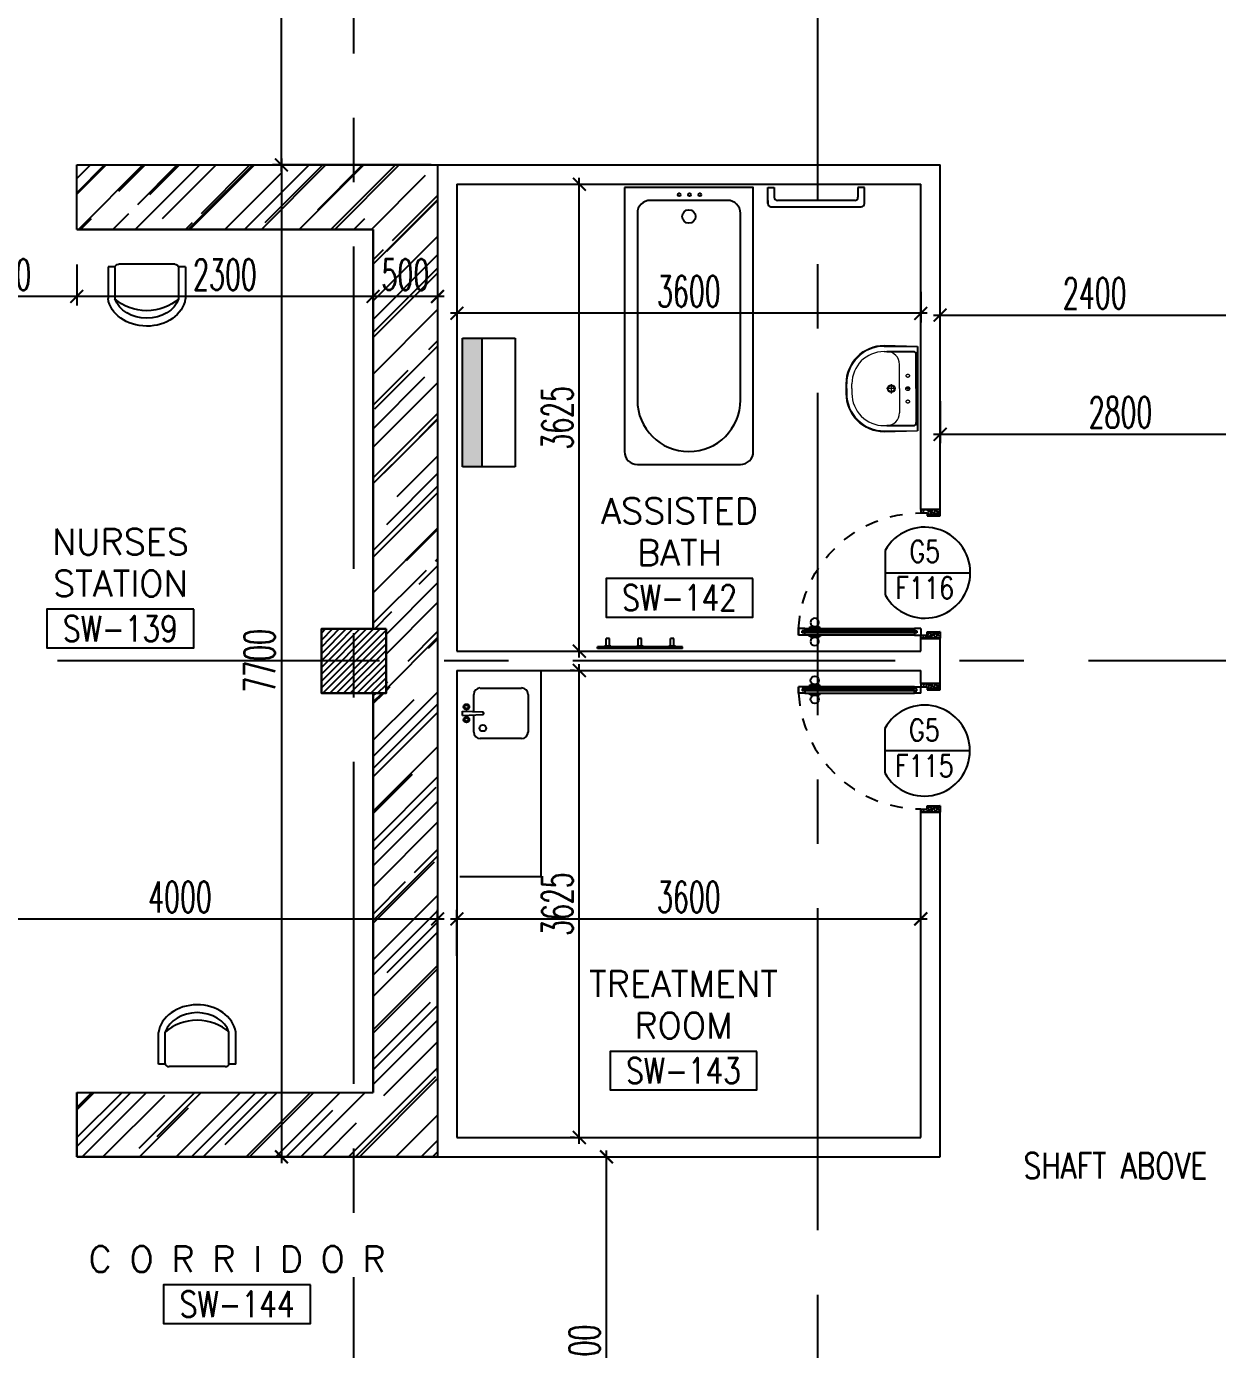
# Model space of a CAD drawing. Extents: x 276011.4 to 276105.3, y 57291.9 to 57371.4.
# Drawn here: x 276077.87 to 276087.12, y 57337.84 to 57348.11 of the extents above; entities that cross this region are included whole.
import ezdxf
from ezdxf.enums import TextEntityAlignment as Align

# ---------------------------------------------------------------- set-up
doc = ezdxf.new("R2010")
doc.units = 0
doc.header["$MEASUREMENT"] = 0
doc.header["$PDMODE"] = 34
for name, pattern in [('CENTERX2', [4, 2.5, -0.5, 0.5, -0.5]), ('DASHED', [0.75, 0.5, -0.25]), ('HIDDEN', [0.375, 0.25, -0.125])]:
    doc.linetypes.add(name, pattern=pattern)
doc.layers.get('0').update_dxf_attribs({"linetype": 'CONTINUOUS'})
doc.layers.get('DEFPOINTS').update_dxf_attribs({"linetype": 'CONTINUOUS'})
for name, color, linetype in [('A-FUR-ACCES', 7, 'CONTINUOUS'), ('AXES', 11, 'CENTERX2'), ('COL', 5, 'CONTINUOUS'), ('COUNTER', 7, 'CONTINUOUS'), ('DIM', 4, 'CONTINUOUS'), ('DOOR', 7, 'CONTINUOUS'), ('DOOR-CR', 2, 'CONTINUOUS'), ('DOOR-NO', 3, 'CONTINUOUS'), ('FIX', 3, 'CONTINUOUS'), ('FMCHAIR', 5, 'CONTINUOUS'), ('HAT', 8, 'CONTINUOUS'), ('Hatch', 11, 'CONTINUOUS'), ('ME-FIX', 3, 'CONTINUOUS'), ('RM-BOX', 4, 'CONTINUOUS'), ('RM-NAME', 2, 'CONTINUOUS'), ('RM-NO', 2, 'CONTINUOUS'), ('SHAFT', 3, 'CONTINUOUS'), ('WALL', 2, 'CONTINUOUS')]:
    doc.layers.add(name, color=color, linetype=linetype)
doc.styles.add('ROMANS', font='ROMANS.shx', dxfattribs={"width": 0.6})
doc.dimstyles.new('STANDARD in', dxfattribs={"dimtxt": 0.24, "dimasz": 0.1, "dimexe": 0.07, "dimexo": 0.05, "dimgap": 0.05, "dimtad": 1, "dimdec": 0, "dimlfac": 1000, "dimzin": 0, "dimdsep": 46, "dimtxsty": 'ROMANS', "dimblk": 'ARCHTICK', "dimcen": 0.05, "dimdle": 0.05, "dimclrd": 4, "dimclre": 4, "dimclrt": 2, "dimadec": 0, "dimazin": 0, "dimtfac": 1, "dimtdec": 0, "dimtmove": 2, "dimatfit": 3, "dimfxl": 0, "dimtolj": 1, "dimtzin": 0, "dimarcsym": 0})

# ---------------------------------------------------------------- blocks, each defined once
blk = doc.blocks.new('RM1')
at = {"layer": 'RM-BOX'}
blk.add_lwpolyline([(570, -200), (-570, -200), (-570, -500), (570, -500)], close=True, dxfattribs=at)
at = {"layer": 'RM-NAME', "style": 'ROMANS'}
for tag, p in [('ROOMNAME1', (0, 324)), ('ROOMNAME2', (0, 0))]:
    blk.add_attdef(tag, text='', height=200, dxfattribs=at).set_placement(p, align=Align.MIDDLE)
at = {"layer": 'RM-NO', "style": 'ROMANS', "width": 0.8}
blk.add_attdef('ROOMNO', text='', height=200, dxfattribs=at).set_placement((0, -350), align=Align.MIDDLE)
blk = doc.blocks.new('CHR3')
for p, q in [((-0.039, 0.5), (-0.558, 0.5)), ((-0.05, 0.412), (-0.558, 0.412)), ((-0.039, 0.5), (-0.039, 0.412)), ((0, 0.362), (0, -0.362)), ((-0.05, -0.412), (-0.558, -0.412)), ((-0.039, -0.5), (-0.553, -0.5)), ((-0.039, -0.411), (-0.039, -0.5))]:
    blk.add_line(p, q)
for centre, radius, start, end in [((-0.497, 0), 0.503, 97.0495, 263.5769), ((-0.446, 0), 0.427, 105.249, 254.751), ((-0.212, 0), 0.538, 130.0756, 229.9244), ((-0.05, 0.362), 0.05, 0, 90), ((-0.05, -0.362), 0.05, 270, 0)]:
    blk.add_arc(centre, radius, start, end)
blk = doc.blocks.new('*X59')
at = {"color": 0}
for p, q in [((238729, 162732), (239186, 163190)), ((238729, 162785), (239133, 163190)), ((238729, 162838), (239080, 163190)), ((238729, 162891), (239027, 163190)), ((238729, 162944), (238974, 163190)), ((238729, 162997), (238921, 163190)), ((238729, 163050), (238868, 163190)), ((238729, 163103), (238815, 163190)), ((238729, 163157), (238762, 163190)), ((238739, 162690), (239229, 163179)), ((238792, 162690), (239229, 163126)), ((238845, 162690), (239229, 163073)), ((238898, 162690), (239229, 163020)), ((238951, 162690), (239229, 162967)), ((239004, 162690), (239229, 162914)), ((239057, 162690), (239229, 162861)), ((239110, 162690), (239229, 162808)), ((239163, 162690), (239229, 162755)), ((239216, 162690), (239229, 162702))]:
    blk.add_line(p, q, dxfattribs=at)
blk = doc.blocks.new('COL50')
at = {"layer": 'COL'}
blk.add_lwpolyline([(-250, 250), (-250, -250), (250, -250), (250, 250)], close=True, dxfattribs=at)
blk = doc.blocks.new('DD1')
at = {"layer": 'DOOR-CR'}
blk.add_line((-308, 0), (353, 0), dxfattribs=at)
blk.add_lwpolyline([(-308, -173, 3.820224), (-308, 173)], format="xyb", close=True, dxfattribs=at)
at = {"layer": 'DOOR-NO', "color": 255, "style": 'ROMANS', "width": 0.8}
for tag, p in [('G', (0, 184)), ('000', (0, -141))]:
    blk.add_attdef(tag, text='', height=204, dxfattribs=at).set_placement(p, align=Align.MIDDLE)
blk = doc.blocks.new('_ARCHTICK')
at = {"color": 0, "linetype": 'ByBlock', "const_width": 0.15}
blk.add_lwpolyline([(-0.5, -0.5), (0.5, 0.5)], dxfattribs=at)
blk = doc.blocks.new('*D363')
at = {"layer": 'DEFPOINTS', "color": 0, "linetype": 'ByBlock', "ltscale": 0.3}
for p in [(276081.065, 57341.18), (276077.066, 57340.636), (276081.065, 57339.94)]:
    blk.add_point(p, dxfattribs=at)
at = {"layer": 'DIM', "color": 4, "linetype": 'ByBlock', "lineweight": -2, "ltscale": 0.3}
for p, q in [((276077.066, 57340.686), (276077.066, 57341.25)), ((276081.065, 57339.99), (276081.065, 57341.25)), ((276077.016, 57341.18), (276081.115, 57341.18))]:
    blk.add_line(p, q, dxfattribs=at)
at = {"layer": 'DIM', "color": 4, "linetype": 'ByBlock', "lineweight": -2, "ltscale": 0.3, "xscale": 0.1, "yscale": 0.1, "zscale": 0.1, "rotation": 180}
blk.add_blockref('_ARCHTICK', (276077.066, 57341.18), dxfattribs=at)
at = {"layer": 'DIM', "color": 4, "linetype": 'ByBlock', "lineweight": -2, "ltscale": 0.3, "xscale": 0.1, "yscale": 0.1, "zscale": 0.1}
blk.add_blockref('_ARCHTICK', (276081.065, 57341.18), dxfattribs=at)
at = {"layer": 'DIM', "color": 2, "linetype": 'ByBlock', "ltscale": 0.3, "insert": (276079.066, 57341.35), "char_height": 0.24, "attachment_point": 5, "style": 'ROMANS'}
blk.add_mtext('\\A1;4000', dxfattribs=at)
blk = doc.blocks.new('*D362')
at = {"layer": 'DEFPOINTS', "color": 0, "linetype": 'ByBlock', "ltscale": 0.3}
for p in [(276084.815, 57341.18), (276081.215, 57340.844), (276084.815, 57340.486)]:
    blk.add_point(p, dxfattribs=at)
at = {"layer": 'DIM', "color": 4, "linetype": 'ByBlock', "lineweight": -2, "ltscale": 0.3}
for p, q in [((276081.215, 57340.894), (276081.215, 57341.25)), ((276084.815, 57340.536), (276084.815, 57341.25)), ((276081.165, 57341.18), (276084.865, 57341.18))]:
    blk.add_line(p, q, dxfattribs=at)
at = {"layer": 'DIM', "color": 4, "linetype": 'ByBlock', "lineweight": -2, "ltscale": 0.3, "xscale": 0.1, "yscale": 0.1, "zscale": 0.1, "rotation": 180}
blk.add_blockref('_ARCHTICK', (276081.215, 57341.18), dxfattribs=at)
at = {"layer": 'DIM', "color": 4, "linetype": 'ByBlock', "lineweight": -2, "ltscale": 0.3, "xscale": 0.1, "yscale": 0.1, "zscale": 0.1}
blk.add_blockref('_ARCHTICK', (276084.815, 57341.18), dxfattribs=at)
at = {"layer": 'DIM', "color": 2, "linetype": 'ByBlock', "ltscale": 0.3, "insert": (276083.015, 57341.35), "char_height": 0.24, "attachment_point": 5, "style": 'ROMANS'}
blk.add_mtext('\\A1;3600', dxfattribs=at)
blk = doc.blocks.new('*D361')
at = {"layer": 'DEFPOINTS', "color": 0, "linetype": 'ByBlock', "ltscale": 0.3}
for p in [(276082.165, 57343.108), (276082.178, 57343.108), (276082.178, 57339.483)]:
    blk.add_point(p, dxfattribs=at)
at = {"layer": 'DIM', "color": 4, "linetype": 'ByBlock', "lineweight": -2, "ltscale": 0.3}
for p, q in [((276082.165, 57339.433), (276082.165, 57343.158)), ((276082.128, 57343.108), (276082.095, 57343.108)), ((276082.128, 57339.483), (276082.095, 57339.483))]:
    blk.add_line(p, q, dxfattribs=at)
at = {"layer": 'DIM', "color": 4, "linetype": 'ByBlock', "lineweight": -2, "ltscale": 0.3, "xscale": 0.1, "yscale": 0.1, "zscale": 0.1}
for p, rotation in [((276082.165, 57343.108), 90), ((276082.165, 57339.483), 270)]:
    blk.add_blockref('_ARCHTICK', p, dxfattribs=dict(at, rotation=rotation))
at = {"layer": 'DIM', "color": 2, "linetype": 'ByBlock', "ltscale": 0.3, "insert": (276081.995, 57341.295), "char_height": 0.24, "attachment_point": 5, "rotation": 90, "style": 'ROMANS'}
blk.add_mtext('\\A1;3625', dxfattribs=at)
blk = doc.blocks.new('*D360')
at = {"layer": 'DEFPOINTS', "color": 0, "linetype": 'ByBlock', "ltscale": 0.3}
for p in [(276081.215, 57346.883), (276082.165, 57346.883), (276081.215, 57343.258)]:
    blk.add_point(p, dxfattribs=at)
at = {"layer": 'DIM', "color": 4, "linetype": 'ByBlock', "lineweight": -2, "ltscale": 0.3}
for p, q in [((276081.265, 57346.883), (276082.235, 57346.883)), ((276082.165, 57343.208), (276082.165, 57346.933)), ((276081.265, 57343.258), (276082.235, 57343.258))]:
    blk.add_line(p, q, dxfattribs=at)
at = {"layer": 'DIM', "color": 4, "linetype": 'ByBlock', "lineweight": -2, "ltscale": 0.3, "xscale": 0.1, "yscale": 0.1, "zscale": 0.1}
for p, rotation in [((276082.165, 57346.883), 90), ((276082.165, 57343.258), 270)]:
    blk.add_blockref('_ARCHTICK', p, dxfattribs=dict(at, rotation=rotation))
at = {"layer": 'DIM', "color": 2, "linetype": 'ByBlock', "ltscale": 0.3, "insert": (276081.995, 57345.07), "char_height": 0.24, "attachment_point": 5, "rotation": 90, "style": 'ROMANS'}
blk.add_mtext('\\A1;3625', dxfattribs=at)
blk = doc.blocks.new('*D359')
at = {"layer": 'DEFPOINTS', "color": 0, "linetype": 'ByBlock', "ltscale": 0.3}
for p in [(276081.215, 57346.099), (276084.815, 57346.099), (276081.215, 57345.881)]:
    blk.add_point(p, dxfattribs=at)
at = {"layer": 'DIM', "color": 4, "linetype": 'ByBlock', "lineweight": -2, "ltscale": 0.3}
for p, q in [((276081.215, 57346.049), (276081.215, 57345.811)), ((276084.815, 57346.049), (276084.815, 57345.811)), ((276084.865, 57345.881), (276081.165, 57345.881))]:
    blk.add_line(p, q, dxfattribs=at)
at = {"layer": 'DIM', "color": 4, "linetype": 'ByBlock', "lineweight": -2, "ltscale": 0.3, "xscale": 0.1, "yscale": 0.1, "zscale": 0.1, "rotation": 180}
blk.add_blockref('_ARCHTICK', (276081.215, 57345.881), dxfattribs=at)
at = {"layer": 'DIM', "color": 4, "linetype": 'ByBlock', "lineweight": -2, "ltscale": 0.3, "xscale": 0.1, "yscale": 0.1, "zscale": 0.1}
blk.add_blockref('_ARCHTICK', (276084.815, 57345.881), dxfattribs=at)
at = {"layer": 'DIM', "color": 2, "linetype": 'ByBlock', "ltscale": 0.3, "insert": (276083.015, 57346.051), "char_height": 0.24, "attachment_point": 5, "style": 'ROMANS'}
blk.add_mtext('\\A1;3600', dxfattribs=at)
blk = doc.blocks.new('*D358')
at = {"layer": 'DEFPOINTS', "color": 0, "linetype": 'ByBlock', "ltscale": 0.3}
for p in [(276081.065, 57347.033), (276079.854, 57339.333), (276080.852, 57339.333)]:
    blk.add_point(p, dxfattribs=at)
at = {"layer": 'DIM', "color": 4, "linetype": 'ByBlock', "lineweight": -2, "ltscale": 0.3}
for p, q in [((276079.854, 57347.083), (276079.854, 57339.283)), ((276081.015, 57347.033), (276079.784, 57347.033)), ((276080.802, 57339.333), (276079.784, 57339.333))]:
    blk.add_line(p, q, dxfattribs=at)
at = {"layer": 'DIM', "color": 4, "linetype": 'ByBlock', "lineweight": -2, "ltscale": 0.3, "xscale": 0.1, "yscale": 0.1, "zscale": 0.1}
for p, rotation in [((276079.854, 57347.033), 90), ((276079.854, 57339.333), 270)]:
    blk.add_blockref('_ARCHTICK', p, dxfattribs=dict(at, rotation=rotation))
at = {"layer": 'DIM', "color": 2, "linetype": 'ByBlock', "ltscale": 0.3, "insert": (276079.684, 57343.183), "char_height": 0.24, "attachment_point": 5, "rotation": 90, "style": 'ROMANS'}
blk.add_mtext('\\A1;7700', dxfattribs=at)
blk = doc.blocks.new('*D357')
at = {"layer": 'DEFPOINTS', "color": 0, "linetype": 'ByBlock', "ltscale": 0.3}
for p in [(276079.854, 57350.133), (276079.992, 57350.133), (276080.174, 57347.033)]:
    blk.add_point(p, dxfattribs=at)
at = {"layer": 'DIM', "color": 4, "linetype": 'ByBlock', "lineweight": -2, "ltscale": 0.3}
for p, q in [((276079.854, 57346.983), (276079.854, 57350.183)), ((276079.942, 57350.133), (276079.784, 57350.133)), ((276080.124, 57347.033), (276079.784, 57347.033))]:
    blk.add_line(p, q, dxfattribs=at)
at = {"layer": 'DIM', "color": 4, "linetype": 'ByBlock', "lineweight": -2, "ltscale": 0.3, "xscale": 0.1, "yscale": 0.1, "zscale": 0.1}
for p, rotation in [((276079.854, 57350.133), 90), ((276079.854, 57347.033), 270)]:
    blk.add_blockref('_ARCHTICK', p, dxfattribs=dict(at, rotation=rotation))
at = {"layer": 'DIM', "color": 2, "linetype": 'ByBlock', "ltscale": 0.3, "insert": (276079.684, 57348.583), "char_height": 0.24, "attachment_point": 5, "rotation": 90, "style": 'ROMANS'}
blk.add_mtext('\\A1;3100', dxfattribs=at)
blk = doc.blocks.new('*D356')
at = {"layer": 'DEFPOINTS', "color": 0, "linetype": 'ByBlock', "ltscale": 0.3}
for p in [(276087.365, 57346.067), (276087.365, 57345.867), (276084.965, 57345.7)]:
    blk.add_point(p, dxfattribs=at)
at = {"layer": 'DIM', "color": 4, "linetype": 'ByBlock', "lineweight": -2, "ltscale": 0.3}
for p, q in [((276084.965, 57345.75), (276084.965, 57345.937)), ((276087.365, 57346.017), (276087.365, 57345.797)), ((276084.915, 57345.867), (276087.415, 57345.867))]:
    blk.add_line(p, q, dxfattribs=at)
at = {"layer": 'DIM', "color": 4, "linetype": 'ByBlock', "lineweight": -2, "ltscale": 0.3, "xscale": 0.1, "yscale": 0.1, "zscale": 0.1, "rotation": 180}
blk.add_blockref('_ARCHTICK', (276084.965, 57345.867), dxfattribs=at)
at = {"layer": 'DIM', "color": 4, "linetype": 'ByBlock', "lineweight": -2, "ltscale": 0.3, "xscale": 0.1, "yscale": 0.1, "zscale": 0.1}
blk.add_blockref('_ARCHTICK', (276087.365, 57345.867), dxfattribs=at)
at = {"layer": 'DIM', "color": 2, "linetype": 'ByBlock', "ltscale": 0.3, "insert": (276086.165, 57346.037), "char_height": 0.24, "attachment_point": 5, "style": 'ROMANS'}
blk.add_mtext('\\A1;2400', dxfattribs=at)
blk = doc.blocks.new('*D355')
at = {"layer": 'DEFPOINTS', "color": 0, "linetype": 'ByBlock', "ltscale": 0.3}
for p in [(276087.765, 57345.376), (276084.965, 57345.25), (276087.765, 57344.942)]:
    blk.add_point(p, dxfattribs=at)
at = {"layer": 'DIM', "color": 4, "linetype": 'ByBlock', "lineweight": -2, "ltscale": 0.3}
for p, q in [((276087.765, 57345.326), (276087.765, 57344.872)), ((276084.965, 57345.2), (276084.965, 57344.872)), ((276084.915, 57344.942), (276087.815, 57344.942))]:
    blk.add_line(p, q, dxfattribs=at)
at = {"layer": 'DIM', "color": 4, "linetype": 'ByBlock', "lineweight": -2, "ltscale": 0.3, "xscale": 0.1, "yscale": 0.1, "zscale": 0.1, "rotation": 180}
blk.add_blockref('_ARCHTICK', (276084.965, 57344.942), dxfattribs=at)
at = {"layer": 'DIM', "color": 4, "linetype": 'ByBlock', "lineweight": -2, "ltscale": 0.3, "xscale": 0.1, "yscale": 0.1, "zscale": 0.1}
blk.add_blockref('_ARCHTICK', (276087.765, 57344.942), dxfattribs=at)
at = {"layer": 'DIM', "color": 2, "linetype": 'ByBlock', "ltscale": 0.3, "insert": (276086.365, 57345.112), "char_height": 0.24, "attachment_point": 5, "style": 'ROMANS'}
blk.add_mtext('\\A1;2800', dxfattribs=at)
blk = doc.blocks.new('DOOR-10')
at = {"layer": 'DOOR', "color": 0, "linetype": 'ByBlock'}
for p, q in [((-26, 1100), (-76, 1100)), ((-76, 1100), (-26, 1100)), ((-76, 1050), (-76, 1100)), ((-59, 1050), (-76, 1050)), ((-43, 1070), (-59, 1070)), ((-59, 1050), (-59, 1070)), ((-43, 1050), (-43, 1070)), ((-26, 1050), (-43, 1050)), ((-26, 1050), (-26, 1100)), ((-83, 1005), (-92, 1005)), ((-92, 1005), (-92, 940)), ((-83, 940), (-92, 940)), ((-76, 1018), (-83, 1018)), ((-83, 928), (-83, 1018)), ((-83, 1005), (-83, 940)), ((-76, 928), (-83, 928)), ((-26, 1018), (-18, 1018)), ((-26, 928), (-18, 928)), ((-18, 928), (-18, 1018)), ((-18, 1005), (-9, 1005)), ((-18, 1005), (-18, 940)), ((-18, 940), (-9, 940)), ((-9, 1005), (-9, 940)), ((-1001, 0), (-1001, 150)), ((-1001, 150), (-976, 150)), ((-1001, 150), (-1001, 0)), ((-976, 150), (-976, 100)), ((-76, 200), (-59, 200)), ((-76, 150), (-76, 200)), ((-76, 150), (-26, 150)), ((-59, 200), (-59, 180)), ((-59, 180), (-43, 180)), ((-43, 200), (-26, 200)), ((-43, 180), (-43, 200)), ((-26, 200), (-26, 150)), ((-1, 150), (-26, 150)), ((-26, 150), (-26, 100)), ((-951, 0), (-1001, 0)), ((-976, 100), (-951, 100)), ((-951, 100), (-951, 0)), ((-51, 100), (-51, 0)), ((-26, 100), (-51, 100)), ((-51, 0), (-1, 0))]:
    blk.add_line(p, q, dxfattribs=at)
at = {"layer": 'DOOR', "linetype": 'ByBlock'}
for p, q in [((-76, 1050), (-76, 200)), ((-59, 200), (-59, 1050)), ((-43, 200), (-43, 1050)), ((-26, 200), (-26, 1050))]:
    blk.add_line(p, q, dxfattribs=at)
at = {"layer": 'DOOR', "color": 9, "linetype": 'ByBlock'}
for p, q in [((-951, 0), (-1001, 114)), ((-51, 0), (-1, 114)), ((-1, 0), (-1, 150)), ((-951, 0), (-1001, 40)), ((-951, 0), (-964, 100)), ((-51, 0), (-37, 100)), ((-51, 0), (-1, 40))]:
    blk.add_line(p, q, dxfattribs=at)
at = {"layer": 'DOOR', "color": 0, "linetype": 'ByBlock'}
for centre in [(-124, 973), (23, 973)]:
    blk.add_circle(centre, 32.4, dxfattribs=at)
at = {"layer": 'DOOR', "linetype": 'HIDDEN', "ltscale": 0.5}
blk.add_arc((-23, 149), 952, 93.1482, 179.9482, dxfattribs=at)
at = {"layer": 'DOOR', "color": 9, "linetype": 'ByBlock'}
for centre, radius, start, end in [((-951, 0), 154, 103.7142, 108.8947), ((-951, 0), 134, 100.72, 111.8402), ((-51, 0), 134, 68.1598, 79.28), ((-51, 0), 114, 64.0838, 77.3774), ((-51, 0), 154, 71.1053, 76.2858), ((-951, 0), 94.4, 90, 121.9818), ((-951, 0), 74.4, 90, 132.2236), ((-951, 0), 54.4, 90, 156.7926), ((-951, 0), 34.4, 90, 180), ((-951, 0), 14.4, 90, 180), ((-51, 0), 94.4, 58.0182, 90), ((-51, 0), 74.4, 47.7764, 90), ((-51, 0), 54.4, 23.2074, 90), ((-51, 0), 34.4, 0, 90), ((-51, 0), 14.4, 0, 90)]:
    blk.add_arc(centre, radius, start, end, dxfattribs=at)
blk = doc.blocks.new('LAV-003')
at = {"layer": 'FIX', "linetype": 'Continuous', "lineweight": 20}
for p, q in [((-328, -285), (-328, -25)), ((327, -285), (327, -25)), ((0, -165), (-188, -165)), ((0, -165), (187, -165)), ((-288, -285), (-288, -265)), ((287, -285), (287, -265)), ((0, -535), (-38, -535)), ((0, -575), (-38, -575)), ((0, -535), (37, -535)), ((0, -575), (37, -575))]:
    blk.add_line(p, q, dxfattribs=at)
at = {"layer": 'FIX', "linetype": 'ByBlock'}
blk.add_line((-328, -25), (327, -25), dxfattribs=at)
at = {"layer": 'FIX', "linetype": 'ByBlock', "ltscale": 0.3}
for p, q in [((-288, -265), (-288, -60)), ((0, -35), (-262, -35)), ((0, -35), (262, -35)), ((287, -265), (287, -60))]:
    blk.add_line(p, q, dxfattribs=at)
at = {"layer": 'FIX', "lineweight": 20}
for p, q in [((-16, -101), (15, -101)), ((0, -85), (0, -116))]:
    blk.add_line(p, q, dxfattribs=at)
at = {"layer": 'FIX', "linetype": 'DASHED', "lineweight": 20, "ltscale": 0.04}
for p, q in [((0, -194), (0, -266)), ((-36, -230), (37, -230))]:
    blk.add_line(p, q, dxfattribs=at)
at = {"layer": 'FIX', "linetype": 'Continuous', "lineweight": 20}
blk.add_lwpolyline([(295, -25), (0, -25), (-328, -25), (-335, -285, 0.414214), (-38, -582), (0, -582), (37, -582, 0.414214), (334, -285), (327, -25), (0, -25)], format="xyb", dxfattribs=at)
at = {"layer": 'FIX', "linetype": 'HIDDEN', "lineweight": 20, "ltscale": 0.05}
for centre in [(-100, -101), (100, -101)]:
    blk.add_circle(centre, 12.4, dxfattribs=at)
at = {"layer": 'FIX', "lineweight": 20}
for centre, radius in [((0, -101), 15.5), ((0, -230), 29.5), ((0, -230), 22.5)]:
    blk.add_circle(centre, radius, dxfattribs=at)
at = {"layer": 'FIX', "linetype": 'ByBlock', "ltscale": 0.3}
for centre, start, end in [((-262, -60), 90, 180), ((262, -60), 0, 90)]:
    blk.add_arc(centre, 25, start, end, dxfattribs=at)
at = {"layer": 'FIX', "linetype": 'Continuous', "lineweight": 20}
for centre, radius, start, end in [((-188, -265), 100, 90, 180), ((187, -265), 100, 0, 90), ((-38, -285), 290, 180, 270), ((-38, -285), 250, 180, 270), ((37, -285), 250, 270, 0), ((37, -285), 290, 270, 0)]:
    blk.add_arc(centre, radius, start, end, dxfattribs=at)
blk = doc.blocks.new('BTUB1')
at = {"layer": 'FIX'}
for points in [[(-500, -25), (-500, -2075, 0.414214), (-400, -2175), (400, -2175, 0.414214), (500, -2075), (500, -25)], [(-400, -1675, 1), (400, -1675), (400, -225, 0.414214), (300, -125), (-300, -125, 0.414214), (-400, -225)]]:
    blk.add_lwpolyline(points, format="xyb", close=True, dxfattribs=at)
for centre, radius in [((-75, -81), 11), ((5, -81), 11), ((85, -81), 11), ((0, -250), 52.2)]:
    blk.add_circle(centre, radius, dxfattribs=at)
blk = doc.blocks.new('*D675')
at = {"layer": 'DEFPOINTS', "color": 0, "linetype": 'ByBlock', "ltscale": 0.3}
for p in [(276081.83, 57339.333), (276082.376, 57339.333), (276082.001, 57336.233)]:
    blk.add_point(p, dxfattribs=at)
at = {"layer": 'DIM', "color": 4, "linetype": 'ByBlock', "lineweight": -2, "ltscale": 0.3}
for p, q in [((276082.376, 57336.183), (276082.376, 57339.383)), ((276081.88, 57339.333), (276082.446, 57339.333)), ((276082.051, 57336.233), (276082.446, 57336.233))]:
    blk.add_line(p, q, dxfattribs=at)
at = {"layer": 'DIM', "color": 4, "linetype": 'ByBlock', "lineweight": -2, "ltscale": 0.3, "xscale": 0.1, "yscale": 0.1, "zscale": 0.1}
for p, rotation in [((276082.376, 57339.333), 90), ((276082.376, 57336.233), 270)]:
    blk.add_blockref('_ARCHTICK', p, dxfattribs=dict(at, rotation=rotation))
at = {"layer": 'DIM', "color": 2, "linetype": 'ByBlock', "ltscale": 0.3, "insert": (276082.206, 57337.783), "char_height": 0.24, "attachment_point": 5, "rotation": 90, "style": 'ROMANS'}
blk.add_mtext('\\A1;3100', dxfattribs=at)
blk = doc.blocks.new('*D676')
at = {"layer": 'DEFPOINTS', "color": 0, "linetype": 'ByBlock', "ltscale": 0.3}
for p in [(276077.065, 57346.311), (276078.265, 57346.311), (276077.065, 57346.012)]:
    blk.add_point(p, dxfattribs=at)
at = {"layer": 'DIM', "color": 4, "linetype": 'ByBlock', "lineweight": -2, "ltscale": 0.3}
for p, q in [((276077.065, 57346.261), (276077.065, 57345.942)), ((276078.265, 57346.261), (276078.265, 57345.942)), ((276078.315, 57346.012), (276077.015, 57346.012))]:
    blk.add_line(p, q, dxfattribs=at)
at = {"layer": 'DIM', "color": 4, "linetype": 'ByBlock', "lineweight": -2, "ltscale": 0.3, "xscale": 0.1, "yscale": 0.1, "zscale": 0.1, "rotation": 180}
blk.add_blockref('_ARCHTICK', (276077.065, 57346.012), dxfattribs=at)
at = {"layer": 'DIM', "color": 4, "linetype": 'ByBlock', "lineweight": -2, "ltscale": 0.3, "xscale": 0.1, "yscale": 0.1, "zscale": 0.1}
blk.add_blockref('_ARCHTICK', (276078.265, 57346.012), dxfattribs=at)
at = {"layer": 'DIM', "color": 2, "linetype": 'ByBlock', "ltscale": 0.3, "insert": (276077.665, 57346.182), "char_height": 0.24, "attachment_point": 5, "style": 'ROMANS'}
blk.add_mtext('\\A1;1200', dxfattribs=at)
blk = doc.blocks.new('*D677')
at = {"layer": 'DEFPOINTS', "color": 0, "linetype": 'ByBlock', "ltscale": 0.3}
for p in [(276078.265, 57346.311), (276080.565, 57346.311), (276078.265, 57346.012)]:
    blk.add_point(p, dxfattribs=at)
at = {"layer": 'DIM', "color": 4, "linetype": 'ByBlock', "lineweight": -2, "ltscale": 0.3}
for p, q in [((276078.265, 57346.261), (276078.265, 57345.942)), ((276080.565, 57346.261), (276080.565, 57345.942)), ((276080.615, 57346.012), (276078.215, 57346.012))]:
    blk.add_line(p, q, dxfattribs=at)
at = {"layer": 'DIM', "color": 4, "linetype": 'ByBlock', "lineweight": -2, "ltscale": 0.3, "xscale": 0.1, "yscale": 0.1, "zscale": 0.1, "rotation": 180}
blk.add_blockref('_ARCHTICK', (276078.265, 57346.012), dxfattribs=at)
at = {"layer": 'DIM', "color": 4, "linetype": 'ByBlock', "lineweight": -2, "ltscale": 0.3, "xscale": 0.1, "yscale": 0.1, "zscale": 0.1}
blk.add_blockref('_ARCHTICK', (276080.565, 57346.012), dxfattribs=at)
at = {"layer": 'DIM', "color": 2, "linetype": 'ByBlock', "ltscale": 0.3, "insert": (276079.415, 57346.182), "char_height": 0.24, "attachment_point": 5, "style": 'ROMANS'}
blk.add_mtext('\\A1;2300', dxfattribs=at)
blk = doc.blocks.new('*D678')
at = {"layer": 'DEFPOINTS', "color": 0, "linetype": 'ByBlock', "ltscale": 0.3}
for p in [(276080.565, 57346.311), (276081.065, 57346.311), (276080.565, 57346.012)]:
    blk.add_point(p, dxfattribs=at)
at = {"layer": 'DIM', "color": 4, "linetype": 'ByBlock', "lineweight": -2, "ltscale": 0.3}
for p, q in [((276080.565, 57346.261), (276080.565, 57345.942)), ((276081.065, 57346.261), (276081.065, 57345.942)), ((276081.115, 57346.012), (276080.515, 57346.012))]:
    blk.add_line(p, q, dxfattribs=at)
at = {"layer": 'DIM', "color": 4, "linetype": 'ByBlock', "lineweight": -2, "ltscale": 0.3, "xscale": 0.1, "yscale": 0.1, "zscale": 0.1, "rotation": 180}
blk.add_blockref('_ARCHTICK', (276080.565, 57346.012), dxfattribs=at)
at = {"layer": 'DIM', "color": 4, "linetype": 'ByBlock', "lineweight": -2, "ltscale": 0.3, "xscale": 0.1, "yscale": 0.1, "zscale": 0.1}
blk.add_blockref('_ARCHTICK', (276081.065, 57346.012), dxfattribs=at)
at = {"layer": 'DIM', "color": 2, "linetype": 'ByBlock', "ltscale": 0.3, "insert": (276080.815, 57346.182), "char_height": 0.24, "attachment_point": 5, "style": 'ROMANS'}
blk.add_mtext('\\A1;500', dxfattribs=at)

msp = doc.modelspace()

# ---------------------------------------------------------------- hatches: boundary and pattern name
at = {"layer": 'A-FUR-ACCES', "linetype": 'ByBlock', "ltscale": 0.3}
msp.add_hatch(color=256, dxfattribs=at).paths.add_polyline_path([(276081.4081, 57345.6857), (276081.2581, 57345.6857), (276081.2581, 57344.6902), (276081.4081, 57344.6902)])
at = {"layer": 'Hatch', "linetype": 'ByBlock'}
h = msp.add_hatch(dxfattribs=at)
h.set_pattern_fill('AR-RROOF', color=256, scale=0.3, angle=45, style=0)
h.set_pattern_definition([(45, (275814.8685, 57180.2632), (0.25455844, 0.6788225), [4.5, -0.6, 1.5, -0.3]), (45, (275815.04456, 57180.6514), (-0.49426764, 0.07000357), [0.9, -0.099, 1.8, -0.225]), (45, (275814.79425, 57180.54957), (0.96095812, 1.24521504), [2.4, -0.42, 1.2, -0.3])])
h.paths.add_polyline_path([(276080.5655, 57346.5329), (276080.5655, 57343.4329), (276080.6655, 57343.4329), (276080.6655, 57342.9329), (276080.5655, 57342.9329), (276080.5655, 57339.8329), (276078.2655, 57339.8329), (276078.2655, 57339.3329), (276081.0655, 57339.3329), (276081.0655, 57347.0329), (276078.2655, 57347.0329), (276078.2655, 57346.5329)])

# ---------------------------------------------------------------- linework, layer by layer
at = {"layer": 'A-FUR-ACCES'}
for p, q in [((276083.6275, 57346.8579), (276083.6775, 57346.8579)), ((276083.6275, 57346.7579), (276083.6275, 57346.8579)), ((276083.6775, 57346.8579), (276083.6775, 57346.7829)), ((276084.3775, 57346.8579), (276084.3275, 57346.8579)), ((276084.3275, 57346.8579), (276084.3275, 57346.7829)), ((276084.3775, 57346.7579), (276084.3775, 57346.8579)), ((276083.6275, 57346.7329), (276083.6275, 57346.7579)), ((276083.6275, 57346.7579), (276083.6275, 57346.7329)), ((276084.3025, 57346.7579), (276083.7025, 57346.7579)), ((276084.3775, 57346.7329), (276084.3775, 57346.7579)), ((276083.6525, 57346.7079), (276084.3525, 57346.7079)), ((276081.2581, 57344.6882), (276081.2581, 57345.6882)), ((276081.2581, 57345.6882), (276081.6665, 57345.6882)), ((276081.4081, 57345.6882), (276081.4081, 57344.6882)), ((276081.6665, 57345.6882), (276081.6665, 57344.6882)), ((276081.6665, 57344.6882), (276081.2581, 57344.6882)), ((276082.9657, 57343.2923), (276082.3053, 57343.2923)), ((276082.3053, 57343.2796), (276082.3053, 57343.2923)), ((276082.9657, 57343.2796), (276082.3053, 57343.2796)), ((276082.3605, 57343.2923), (276082.3605, 57343.2973)), ((276082.4105, 57343.2973), (276082.3605, 57343.2973)), ((276082.3728, 57343.2973), (276082.3728, 57343.3558)), ((276082.3982, 57343.3558), (276082.3728, 57343.3558)), ((276082.3982, 57343.2973), (276082.3982, 57343.3558)), ((276082.4105, 57343.2923), (276082.4105, 57343.2973)), ((276082.6605, 57343.2973), (276082.6105, 57343.2973)), ((276082.6105, 57343.2923), (276082.6105, 57343.2973)), ((276082.6228, 57343.2973), (276082.6228, 57343.3558)), ((276082.6482, 57343.3558), (276082.6228, 57343.3558)), ((276082.6482, 57343.2973), (276082.6482, 57343.3558)), ((276082.6605, 57343.2923), (276082.6605, 57343.2973)), ((276082.9105, 57343.2973), (276082.8605, 57343.2973)), ((276082.8605, 57343.2923), (276082.8605, 57343.2973)), ((276082.8982, 57343.3558), (276082.8728, 57343.3558)), ((276082.8728, 57343.2973), (276082.8728, 57343.3558)), ((276082.8982, 57343.2973), (276082.8982, 57343.3558)), ((276082.9105, 57343.2923), (276082.9105, 57343.2973)), ((276082.9657, 57343.2796), (276082.9657, 57343.2923))]:
    msp.add_line(p, q, dxfattribs=at)
for centre, start, end in [((276083.7025, 57346.7829), 180, 270), ((276084.3025, 57346.7829), 270, 0), ((276083.6525, 57346.7329), 180, 270), ((276084.3525, 57346.7329), 270, 0)]:
    msp.add_arc(centre, 0.025, start, end, dxfattribs=at)
at = {"layer": 'AXES'}
for p, q in [((276080.4155, 57291.8986), (276080.4155, 57370.7113)), ((276084.0155, 57298.7629), (276084.0155, 57357.5829)), ((276104.6155, 57343.1829), (276052.5255, 57343.1829))]:
    msp.add_line(p, q, dxfattribs=at)
at = {"layer": 'COUNTER'}
for p, q in [((276078.2655, 57346.5329), (276078.2655, 57347.0329)), ((276078.2655, 57347.0329), (276081.0655, 57347.0329)), ((276078.2655, 57346.5329), (276078.2655, 57347.0329)), ((276081.0655, 57347.0329), (276081.0655, 57339.3329)), ((276078.2655, 57346.5329), (276080.5655, 57346.5329)), ((276078.2655, 57346.5329), (276080.5655, 57346.5329)), ((276080.5655, 57346.5329), (276080.5655, 57343.4329)), ((276080.5655, 57342.9329), (276080.5655, 57339.8329)), ((276080.5655, 57342.9329), (276080.5655, 57339.8329)), ((276078.2655, 57339.8329), (276080.5655, 57339.8329)), ((276078.2655, 57339.8329), (276078.2655, 57339.3329)), ((276078.2655, 57339.3329), (276081.0655, 57339.3329))]:
    msp.add_line(p, q, dxfattribs=at)
at = {"layer": 'COUNTER', "linetype": 'ByBlock'}
for p, q in [((276078.2655, 57347.0329), (276081.0655, 57347.0329)), ((276078.2655, 57346.5329), (276078.2655, 57347.0329)), ((276078.2655, 57347.0329), (276081.0655, 57347.0329)), ((276078.2655, 57346.5329), (276078.2655, 57347.0329)), ((276081.0655, 57347.0329), (276081.0655, 57339.3329)), ((276081.0655, 57347.0329), (276081.0655, 57339.3329)), ((276080.5655, 57346.5329), (276078.2655, 57346.5329)), ((276080.5655, 57346.5329), (276078.2655, 57346.5329)), ((276080.5655, 57343.4329), (276080.5655, 57346.5329)), ((276080.5655, 57343.4329), (276080.5655, 57346.5329)), ((276080.5655, 57343.4329), (276080.6655, 57343.4329)), ((276080.5655, 57343.4329), (276080.6655, 57343.4329)), ((276080.6655, 57343.4329), (276080.6655, 57342.9329)), ((276080.6655, 57343.4329), (276080.6655, 57342.9329)), ((276080.6655, 57342.9329), (276080.5655, 57342.9329)), ((276080.5655, 57339.8329), (276080.5655, 57342.9329)), ((276080.6655, 57342.9329), (276080.5655, 57342.9329)), ((276078.2655, 57339.3329), (276078.2655, 57339.8329)), ((276078.2655, 57339.8329), (276080.5655, 57339.8329)), ((276078.2655, 57339.3329), (276078.2655, 57339.8329)), ((276078.2655, 57339.8329), (276080.5655, 57339.8329)), ((276081.0655, 57339.3329), (276078.2655, 57339.3329)), ((276081.0655, 57339.3329), (276078.2655, 57339.3329))]:
    msp.add_line(p, q, dxfattribs=at)
at = {"layer": 'ME-FIX'}
for p, q in [((276081.8655, 57343.1059), (276081.8655, 57341.5057)), ((276081.3962, 57342.9725), (276081.7173, 57342.9725)), ((276081.3463, 57342.7862), (276081.3463, 57342.9227)), ((276081.7672, 57342.9227), (276081.7672, 57342.6297)), ((276081.2581, 57342.7922), (276081.4134, 57342.7862)), ((276081.2581, 57342.7602), (276081.2581, 57342.7922)), ((276081.2581, 57342.7602), (276081.4134, 57342.7662)), ((276081.3463, 57342.6297), (276081.3463, 57342.7662)), ((276081.7173, 57342.5799), (276081.3962, 57342.5799)), ((276081.8655, 57341.5057), (276081.239, 57341.5057))]:
    msp.add_line(p, q, dxfattribs=at)
for centre, radius in [((276081.2892, 57342.826), 0.0217), ((276081.2892, 57342.7264), 0.0217), ((276081.2892, 57342.826), 0.014), ((276081.2892, 57342.7264), 0.014), ((276081.4158, 57342.6617), 0.0255)]:
    msp.add_circle(centre, radius, dxfattribs=at)
for centre, radius, start, end in [((276081.3962, 57342.9227), 0.0499, 90, 180), ((276081.7173, 57342.9227), 0.0499, 0, 90), ((276081.4134, 57342.7762), 0.00997, 270, 90), ((276081.3962, 57342.6297), 0.0499, 180, 270), ((276081.7173, 57342.6297), 0.0499, 270, 0)]:
    msp.add_arc(centre, radius, start, end, dxfattribs=at)
at = {"layer": 'WALL'}
for p, q in [((276081.0655, 57347.0329), (276084.9655, 57347.0329)), ((276081.0655, 57347.0329), (276081.0655, 57339.3329)), ((276084.9655, 57344.3579), (276084.9655, 57347.0329)), ((276081.2155, 57346.8829), (276084.8155, 57346.8829)), ((276081.2155, 57346.8829), (276081.2155, 57343.2579)), ((276084.8155, 57344.3579), (276084.8155, 57346.8829)), ((276084.8155, 57344.3579), (276084.9655, 57344.3579)), ((276084.8155, 57343.3579), (276084.9655, 57343.3579)), ((276084.8155, 57343.2579), (276084.8155, 57343.3579)), ((276084.9655, 57343.0079), (276084.9655, 57343.3579)), ((276081.2155, 57343.2579), (276084.8155, 57343.2579)), ((276081.2155, 57343.1079), (276084.8155, 57343.1079)), ((276081.2155, 57343.1079), (276081.2155, 57339.4829)), ((276084.8155, 57343.0079), (276084.8155, 57343.1079)), ((276084.8155, 57343.0079), (276084.9655, 57343.0079)), ((276084.8155, 57339.4829), (276084.8155, 57342.0079)), ((276084.8155, 57342.0079), (276084.9655, 57342.0079)), ((276084.9655, 57339.3329), (276084.9655, 57342.0079)), ((276081.2155, 57339.4829), (276084.8155, 57339.4829)), ((276081.0655, 57339.3329), (276084.9655, 57339.3329))]:
    msp.add_line(p, q, dxfattribs=at)
at = {"layer": 'WALL', "linetype": 'ByBlock', "ltscale": 0.3}
msp.add_lwpolyline([(276080.6655, 57343.4329), (276080.1655, 57343.4329), (276080.1655, 57342.9329), (276080.6655, 57342.9329)], close=True, dxfattribs=at)

# ---------------------------------------------------------------- block references
at = {"layer": 'COL', "xscale": -0.001, "yscale": 0.001, "zscale": 0.001}
msp.add_blockref('COL50', (276080.4155, 57343.1829), dxfattribs=at)
at = {"layer": 'DOOR', "color": 0, "linetype": 'ByBlock', "ltscale": 0.3, "yscale": 0.001, "zscale": 0.001, "rotation": 90}
for p, xscale in [((276084.9655, 57343.3572), -0.001), ((276084.9655, 57343.0086), 0.001)]:
    msp.add_blockref('DOOR-10', p, dxfattribs=dict(at, xscale=xscale))
at = {"layer": 'DOOR-NO'}
ref = msp.add_blockref('DD1', (276084.8466, 57343.8678), dxfattribs=dict(at, xscale=0.001, yscale=0.001, zscale=0.001))
ref.add_attrib('G', 'G5', dxfattribs={"height": 0.17, "style": 'ROMANS', "width": 0.8}).set_placement((276084.8466, 57344.0329), align=Align.MIDDLE)
ref.add_attrib('000', 'F116', dxfattribs={"height": 0.17, "style": 'ROMANS', "width": 0.8}).set_placement((276084.8466, 57343.7499), align=Align.MIDDLE)
ref = msp.add_blockref('DD1', (276084.8436, 57342.4862), dxfattribs=dict(at, xscale=0.001, yscale=0.001, zscale=0.001))
ref.add_attrib('G', 'G5', dxfattribs={"height": 0.17, "style": 'ROMANS', "width": 0.8}).set_placement((276084.8436, 57342.6465), align=Align.MIDDLE)
ref.add_attrib('000', 'F115', dxfattribs={"height": 0.17, "style": 'ROMANS', "width": 0.8}).set_placement((276084.8436, 57342.3684), align=Align.MIDDLE)
at = {"layer": 'FIX', "xscale": 0.001, "yscale": 0.001, "zscale": 0.001}
msp.add_blockref('BTUB1', (276083.0155, 57346.8829), dxfattribs=at)
at = {"layer": 'FIX', "xscale": 0.001, "yscale": 0.001, "zscale": 0.001, "rotation": 270}
msp.add_blockref('LAV-003', (276084.8155, 57345.2962), dxfattribs=at)
at = {"layer": 'FMCHAIR', "yscale": 0.6000000000000001, "zscale": 0.54, "rotation": 270}
for p, xscale in [((276078.8079, 57346.2615), -0.48), ((276079.1991, 57340.0332), 0.48)]:
    msp.add_blockref('CHR3', p, dxfattribs=dict(at, xscale=xscale))
at = {"layer": 'HAT', "xscale": 0.001, "yscale": 0.001, "zscale": 0.001}
msp.add_blockref('*X59', (275841.4369, 57180.2432), dxfattribs=at)
at = {"layer": 'RM-NAME', "xscale": 0.001, "yscale": 0.001, "zscale": 0.001}
for p, values in [((276082.9425, 57344.0233), {'ROOMNO': 'SW-142', 'ROOMNAME2': 'BATH', 'ROOMNAME1': 'ASSISTED'}), ((276078.6036, 57343.7834), {'ROOMNO': 'SW-139', 'ROOMNAME2': 'STATION', 'ROOMNAME1': 'NURSES'}), ((276082.9736, 57340.352), {'ROOMNO': 'SW-143', 'ROOMNAME2': 'ROOM', 'ROOMNAME1': 'TREATMENT'}), ((276079.5092, 57338.5393), {'ROOMNO': 'SW-144', 'ROOMNAME2': 'C O R R I D O R'})]:
    msp.add_blockref('RM1', p, dxfattribs=at).add_auto_attribs(values)

# ---------------------------------------------------------------- texts
at = {"layer": 'SHAFT', "color": 4, "style": 'ROMANS', "width": 0.8}
msp.add_text('SHAFT ABOVE', height=0.2, dxfattribs=at).set_placement((276086.3252, 57339.2637), align=Align.MIDDLE)

# ---------------------------------------------------------------- dimensions: what is measured, and where the dimension line sits
at = {"layer": 'DIM', "linetype": 'ByBlock', "ltscale": 0.3}
for base, p1, p2, picture, middle in [((276079.8536, 57350.1329), (276080.1736, 57347.0329), (276079.9919, 57350.1329), '*D357', (276079.6836, 57348.5829)), ((276079.8536, 57339.3329), (276081.0655, 57347.0329), (276080.8522, 57339.3329), '*D358', (276079.6836, 57343.1829)), ((276082.1652, 57346.8829), (276081.2155, 57343.2579), (276081.2155, 57346.8829), '*D360', (276081.9952, 57345.0704)), ((276082.1652, 57343.1079), (276082.1776, 57339.4829), (276082.1776, 57343.1079), '*D361', (276081.9952, 57341.2954)), ((276082.3759, 57339.3329), (276082.0012, 57336.2329), (276081.8297, 57339.3329), '*D675', (276082.2059, 57337.7829))]:
    dim = msp.add_linear_dim(base=base, p1=p1, p2=p2, angle=90, dimstyle='STANDARD in', dxfattribs=at)
    dim.commit()
    dim.dimension.update_dxf_attribs({"geometry": picture, "text_midpoint": middle})
for base, p1, p2, picture, middle in [((276077.0655, 57346.0115), (276078.2655, 57346.3114), (276077.0655, 57346.3114), '*D676', (276077.6655, 57346.1815)), ((276078.2655, 57346.0115), (276080.5655, 57346.3114), (276078.2655, 57346.3114), '*D677', (276079.4155, 57346.1815)), ((276080.5655, 57346.0115), (276081.0655, 57346.3114), (276080.5655, 57346.3114), '*D678', (276080.8155, 57346.1815)), ((276081.2155, 57345.8809), (276084.8155, 57346.0989), (276081.2155, 57346.0989), '*D359', (276083.0155, 57346.0509)), ((276087.3655, 57345.8667), (276084.9655, 57345.6999), (276087.3655, 57346.067), '*D356', (276086.1655, 57346.0367)), ((276087.7655, 57344.9423), (276084.9655, 57345.2502), (276087.7655, 57345.376), '*D355', (276086.3655, 57345.1123)), ((276081.0655, 57341.1803), (276077.0655, 57340.6359), (276081.0655, 57339.9402), '*D363', (276079.0655, 57341.3503)), ((276084.8155, 57341.1803), (276081.2155, 57340.8445), (276084.8155, 57340.4859), '*D362', (276083.0155, 57341.3503))]:
    dim = msp.add_linear_dim(base=base, p1=p1, p2=p2, dimstyle='STANDARD in', dxfattribs=at)
    dim.commit()
    dim.dimension.update_dxf_attribs({"geometry": picture, "text_midpoint": middle})

doc.saveas('drawing.dxf')
